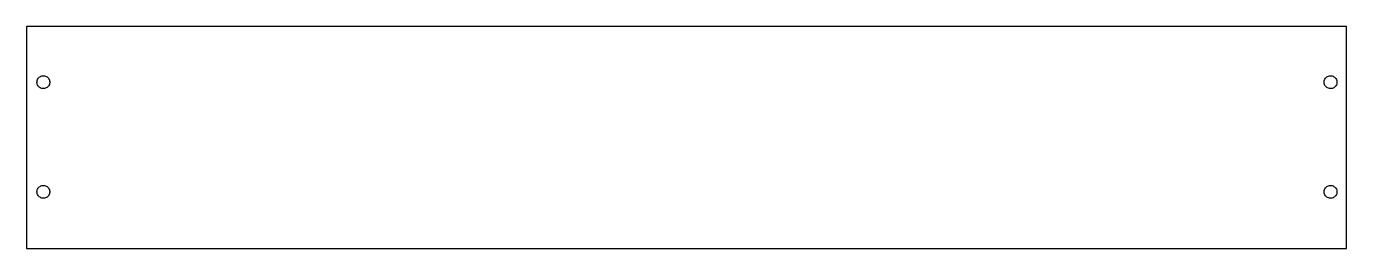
# Model space of a CAD drawing. Header units: metres. Extents: x 0 to 350, y 0 to 59.
import ezdxf

# ---------------------------------------------------------------- set-up
doc = ezdxf.new("R2010")
doc.units = ezdxf.units.M

msp = doc.modelspace()

# ---------------------------------------------------------------- linework, layer by layer
for p, q in [((349.75, 58.75), (0, 58.75)), ((0, 58.75), (0, 0)), ((349.75, 0), (349.75, 58.75)), ((3.6144, 45.4511), (3.83511, 45.5646)), ((3.83511, 45.5646), (4.07001, 45.6447)), ((4.07001, 45.6447), (4.31406, 45.6898)), ((4.31406, 45.6898), (4.56209, 45.6989)), ((4.56209, 45.6989), (4.80878, 45.6717)), ((4.80878, 45.6717), (5.04889, 45.6089)), ((5.04889, 45.6089), (5.2773, 45.5119)), ((5.2773, 45.5119), (5.48915, 45.3826)), ((344.511, 45.3826), (344.723, 45.5119)), ((344.723, 45.5119), (344.951, 45.6089)), ((344.951, 45.6089), (345.191, 45.6717)), ((345.191, 45.6717), (345.438, 45.6989)), ((345.438, 45.6989), (345.686, 45.6898)), ((345.686, 45.6898), (345.93, 45.6447)), ((345.93, 45.6447), (346.165, 45.5646)), ((346.165, 45.5646), (346.386, 45.4511)), ((2.79999, 44), (2.81812, 44.2475)), ((2.81812, 43.7525), (2.79999, 44)), ((2.81812, 44.2475), (2.87207, 44.4898)), ((2.87207, 43.5102), (2.81812, 43.7525)), ((2.87207, 44.4898), (2.96072, 44.7216)), ((2.96072, 43.2784), (2.87207, 43.5102)), ((2.96072, 44.7216), (3.0822, 44.938)), ((3.0822, 43.062), (2.96072, 43.2784)), ((3.0822, 44.938), (3.23389, 45.1344)), ((3.23389, 42.8656), (3.0822, 43.062)), ((3.23389, 45.1344), (3.41255, 45.3067)), ((3.41255, 42.6933), (3.23389, 42.8656)), ((3.41255, 45.3067), (3.6144, 45.4511)), ((3.6144, 42.5489), (3.41255, 42.6933)), ((3.83511, 42.4354), (3.6144, 42.5489)), ((4.07001, 42.3553), (3.83511, 42.4354)), ((4.31406, 42.3102), (4.07001, 42.3553)), ((4.56209, 42.3011), (4.31406, 42.3102)), ((4.80878, 42.3283), (4.56209, 42.3011)), ((5.04889, 42.3911), (4.80878, 42.3283)), ((5.2773, 42.4881), (5.04889, 42.3911)), ((5.48915, 42.6174), (5.2773, 42.4881)), ((5.48915, 45.3826), (5.67992, 45.2238)), ((5.67992, 42.7762), (5.48915, 42.6174)), ((5.67992, 45.2238), (5.84554, 45.039)), ((5.84554, 42.961), (5.67992, 42.7762)), ((5.84554, 45.039), (5.98248, 44.832)), ((5.98248, 43.168), (5.84554, 42.961)), ((5.98248, 44.832), (6.08781, 44.6073)), ((6.08781, 43.3927), (5.98248, 43.168)), ((6.08781, 44.6073), (6.15932, 44.3696)), ((6.15932, 43.6304), (6.08781, 43.3927)), ((6.15932, 44.3696), (6.19547, 44.1241)), ((6.19547, 43.8759), (6.15932, 43.6304)), ((6.19547, 44.1241), (6.19547, 43.8759)), ((343.805, 44.1241), (343.841, 44.3696)), ((343.805, 43.8759), (343.805, 44.1241)), ((343.841, 43.6304), (343.805, 43.8759)), ((343.841, 44.3696), (343.912, 44.6073)), ((343.912, 43.3927), (343.841, 43.6304)), ((343.912, 44.6073), (344.018, 44.832)), ((344.018, 43.168), (343.912, 43.3927)), ((344.018, 44.832), (344.154, 45.039)), ((344.154, 42.961), (344.018, 43.168)), ((344.154, 45.039), (344.32, 45.2238)), ((344.32, 42.7762), (344.154, 42.961)), ((344.32, 45.2238), (344.511, 45.3826)), ((344.511, 42.6174), (344.32, 42.7762)), ((344.723, 42.4881), (344.511, 42.6174)), ((344.951, 42.3911), (344.723, 42.4881)), ((345.191, 42.3283), (344.951, 42.3911)), ((345.438, 42.3011), (345.191, 42.3283)), ((345.686, 42.3102), (345.438, 42.3011)), ((345.93, 42.3553), (345.686, 42.3102)), ((346.165, 42.4354), (345.93, 42.3553)), ((346.386, 42.5489), (346.165, 42.4354)), ((346.386, 45.4511), (346.587, 45.3067)), ((346.587, 42.6933), (346.386, 42.5489)), ((346.587, 45.3067), (346.766, 45.1344)), ((346.766, 42.8656), (346.587, 42.6933)), ((346.766, 45.1344), (346.918, 44.938)), ((346.918, 43.062), (346.766, 42.8656)), ((346.918, 44.938), (347.039, 44.7216)), ((347.039, 43.2784), (346.918, 43.062)), ((347.039, 44.7216), (347.128, 44.4898)), ((347.128, 43.5102), (347.039, 43.2784)), ((347.128, 44.4898), (347.182, 44.2475)), ((347.182, 43.7525), (347.128, 43.5102)), ((347.182, 44.2475), (347.2, 44)), ((347.2, 44), (347.182, 43.7525)), ((2.79999, 15), (2.81812, 15.2475)), ((2.81812, 14.7525), (2.79999, 15)), ((2.81812, 15.2475), (2.87207, 15.4898)), ((2.87207, 14.5102), (2.81812, 14.7525)), ((2.87207, 15.4898), (2.96072, 15.7216)), ((2.96072, 14.2784), (2.87207, 14.5102)), ((2.96072, 15.7216), (3.0822, 15.938)), ((3.0822, 14.062), (2.96072, 14.2784)), ((3.0822, 15.938), (3.23389, 16.1344)), ((3.23389, 13.8656), (3.0822, 14.062)), ((3.23389, 16.1344), (3.41255, 16.3067)), ((3.41255, 16.3067), (3.6144, 16.4511)), ((3.6144, 16.4511), (3.83511, 16.5646)), ((3.83511, 16.5646), (4.07001, 16.6447)), ((4.07001, 16.6447), (4.31406, 16.6898)), ((4.31406, 16.6898), (4.56209, 16.6989)), ((4.56209, 16.6989), (4.80878, 16.6717)), ((4.80878, 16.6717), (5.04889, 16.6089)), ((5.04889, 16.6089), (5.2773, 16.5119)), ((5.2773, 16.5119), (5.48915, 16.3826)), ((5.48915, 16.3826), (5.67992, 16.2238)), ((5.67992, 16.2238), (5.84554, 16.039)), ((5.84554, 16.039), (5.98248, 15.832)), ((5.98248, 14.168), (5.84554, 13.961)), ((5.98248, 15.832), (6.08781, 15.6073)), ((6.08781, 14.3927), (5.98248, 14.168)), ((6.08781, 15.6073), (6.15932, 15.3696)), ((6.15932, 14.6304), (6.08781, 14.3927)), ((6.15932, 15.3696), (6.19547, 15.1241)), ((6.19547, 14.8759), (6.15932, 14.6304)), ((6.19547, 15.1241), (6.19547, 14.8759)), ((343.805, 15.1241), (343.841, 15.3696)), ((343.805, 14.8759), (343.805, 15.1241)), ((343.841, 14.6304), (343.805, 14.8759)), ((343.841, 15.3696), (343.912, 15.6073)), ((343.912, 14.3927), (343.841, 14.6304)), ((343.912, 15.6073), (344.018, 15.832)), ((344.018, 14.168), (343.912, 14.3927)), ((344.018, 15.832), (344.154, 16.039)), ((344.154, 13.961), (344.018, 14.168)), ((344.154, 16.039), (344.32, 16.2238)), ((344.32, 16.2238), (344.511, 16.3826)), ((344.511, 16.3826), (344.723, 16.5119)), ((344.723, 16.5119), (344.951, 16.6089)), ((344.951, 16.6089), (345.191, 16.6717)), ((345.191, 16.6717), (345.438, 16.6989)), ((345.438, 16.6989), (345.686, 16.6898)), ((345.686, 16.6898), (345.93, 16.6447)), ((345.93, 16.6447), (346.165, 16.5646)), ((346.165, 16.5646), (346.386, 16.4511)), ((346.386, 16.4511), (346.587, 16.3067)), ((346.587, 16.3067), (346.766, 16.1344)), ((346.766, 16.1344), (346.918, 15.938)), ((346.918, 14.062), (346.766, 13.8656)), ((346.918, 15.938), (347.039, 15.7216)), ((347.039, 14.2784), (346.918, 14.062)), ((347.039, 15.7216), (347.128, 15.4898)), ((347.128, 14.5102), (347.039, 14.2784)), ((347.128, 15.4898), (347.182, 15.2475)), ((347.182, 14.7525), (347.128, 14.5102)), ((347.182, 15.2475), (347.2, 15)), ((347.2, 15), (347.182, 14.7525)), ((3.41255, 13.6933), (3.23389, 13.8656)), ((3.6144, 13.5489), (3.41255, 13.6933)), ((3.83511, 13.4354), (3.6144, 13.5489)), ((4.07001, 13.3553), (3.83511, 13.4354)), ((4.31406, 13.3102), (4.07001, 13.3553)), ((4.56209, 13.3011), (4.31406, 13.3102)), ((4.80878, 13.3283), (4.56209, 13.3011)), ((5.04889, 13.3911), (4.80878, 13.3283)), ((5.2773, 13.4881), (5.04889, 13.3911)), ((5.48915, 13.6174), (5.2773, 13.4881)), ((5.67992, 13.7762), (5.48915, 13.6174)), ((5.84554, 13.961), (5.67992, 13.7762)), ((344.32, 13.7762), (344.154, 13.961)), ((344.511, 13.6174), (344.32, 13.7762)), ((344.723, 13.4881), (344.511, 13.6174)), ((344.951, 13.3911), (344.723, 13.4881)), ((345.191, 13.3283), (344.951, 13.3911)), ((345.438, 13.3011), (345.191, 13.3283)), ((345.686, 13.3102), (345.438, 13.3011)), ((345.93, 13.3553), (345.686, 13.3102)), ((346.165, 13.4354), (345.93, 13.3553)), ((346.386, 13.5489), (346.165, 13.4354)), ((346.587, 13.6933), (346.386, 13.5489)), ((346.766, 13.8656), (346.587, 13.6933)), ((0, 0), (349.75, 0))]:
    msp.add_line(p, q)

doc.saveas('drawing.dxf')
